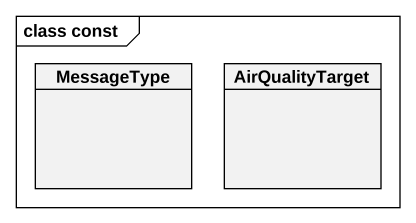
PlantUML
@startuml
mainframe class const
hide circle
hide empty members
class MessageType
class AirQualityTarget
@enduml
